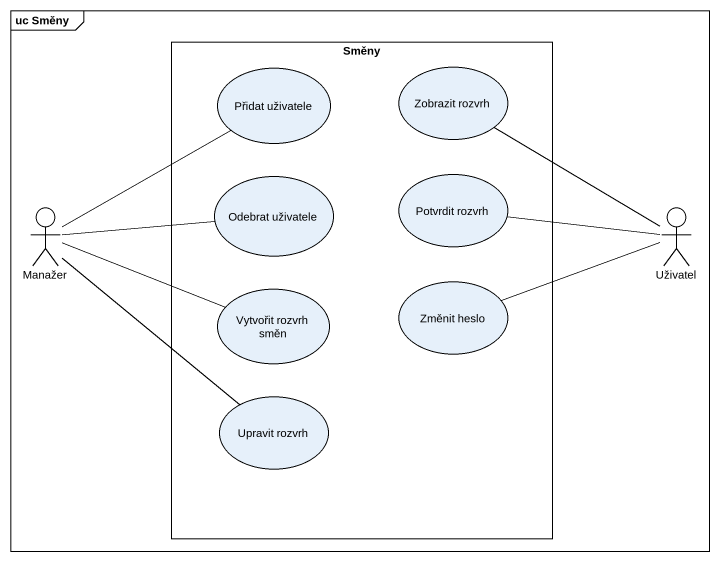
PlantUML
@startuml
mainframe uc Směny
rectangle Směny {
  usecase "Přidat uživatele" as Přidat_uživatele
  usecase "Zobrazit rozvrh" as Zobrazit_rozvrh
  usecase "Odebrat uživatele" as Odebrat_uživatele
  usecase "Potvrdit rozvrh" as Potvrdit_rozvrh
  usecase "Vytvořit rozvrh směn" as Vytvořit_rozvrh_směn
  usecase "Změnit heslo" as Změnit_heslo
  usecase "Upravit rozvrh" as Upravit_rozvrh
}
actor Manažer
actor Uživatel
Manažer -up- Přidat_uživatele
Manažer -right- Odebrat_uživatele
Manažer -right- Vytvořit_rozvrh_směn
Manažer -- Upravit_rozvrh
Uživatel -up- Zobrazit_rozvrh
Uživatel -left- Potvrdit_rozvrh
Uživatel -left- Změnit_heslo
@enduml
